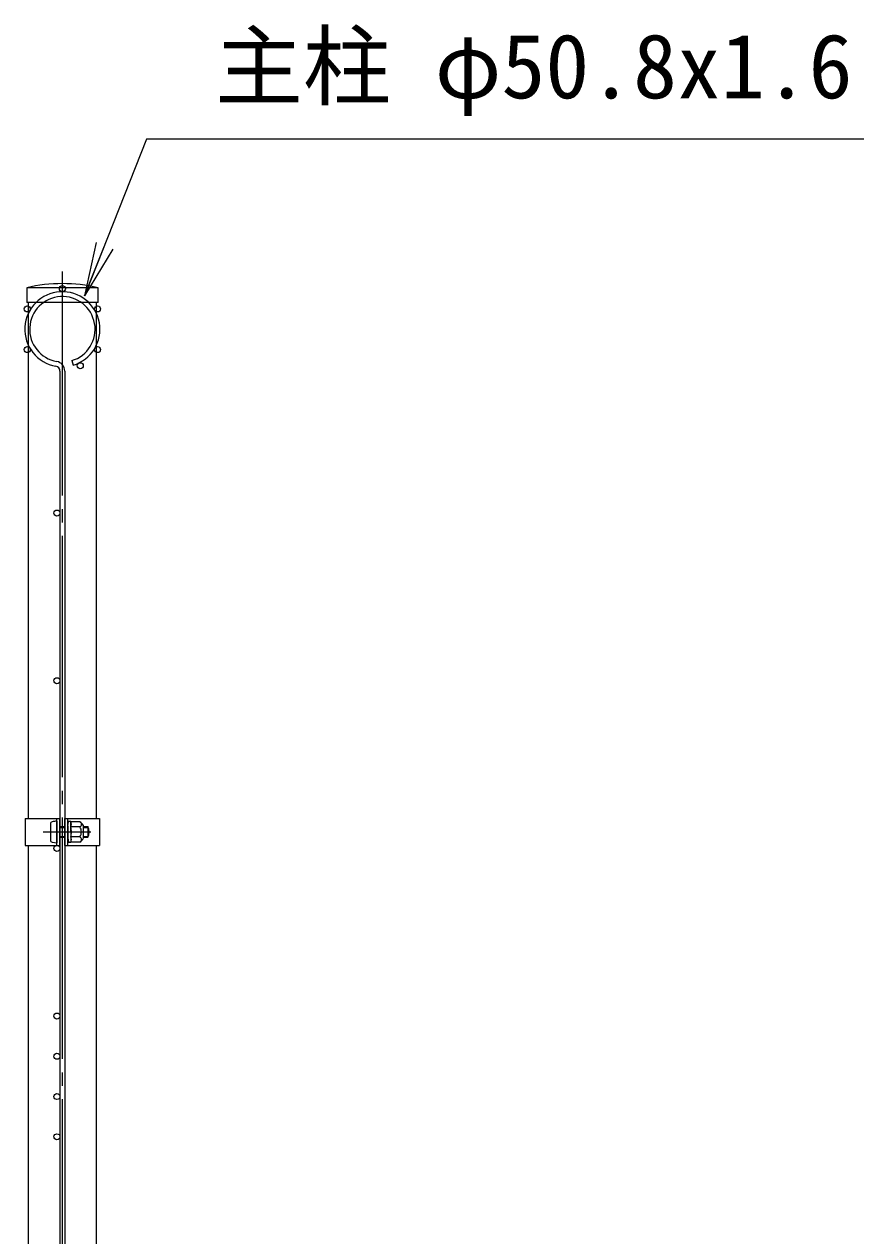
# Model space of a CAD drawing. Units: millimetres, scale not verified. Extents: x -4200 to 4200, y -2970 to 2970.
# Drawn here: x 48 to 674, y 590 to 1493 of the extents above; entities that cross this region are included whole.
import ezdxf
from ezdxf.enums import TextEntityAlignment as Align

# ---------------------------------------------------------------- set-up
doc = ezdxf.new("R2010")
doc.units = ezdxf.units.MM
doc.header["$LTSCALE"] = 10
doc.linetypes.add('LONG_CHAIN', pattern=[21, 18, -1, 1, -1])
for name, color, linetype, lineweight in [('0-3_0', 7, 'Continuous', 9), ('0-7_D-STR2', 7, 'Continuous', 9), ('0-8_D-STR1', 1, 'Continuous', 9), ('0-A_D-BMK', 2, 'LONG_CHAIN', 9), ('0-B_D-STR3', 3, 'Continuous', 9), ('0-D_D-STR-TXT', 7, 'Continuous', 9)]:
    doc.layers.add(name, color=color, linetype=linetype, lineweight=lineweight)
doc.styles.add('ＭＳ ゴシック', font='')
doc.styles.get('ＭＳ ゴシック').set_extended_font_data('MS Gothic')

# ---------------------------------------------------------------- blocks, each defined once
blk = doc.blocks.new('_Open')
at = {"layer": '0-3_0'}
blk.add_line((-10, 1.667), (0, 0), dxfattribs=at)
blk.add_lwpolyline([(-10, -1.667), (0, 0), (-10, 0)], dxfattribs=at)

msp = doc.modelspace()

# ---------------------------------------------------------------- linework, layer by layer
at = {"layer": '0-7_D-STR2'}
for p, q in [((83.5, 1242.6), (84.53, 1239.15)), ((74.73, 1234.84), (74.73, 183.11)), ((78.33, 1234.84), (78.33, 183.11))]:
    msp.add_line(p, q, dxfattribs=at)
for centre in [(76.53, 1296.23), (50.33, 1281.1), (102.73, 1281.1), (50.33, 1250.85), (102.73, 1250.85), (89.84, 1238.82), (72.48, 1128.98), (72.48, 1003.98), (72.48, 878.98), (72.48, 753.98), (72.48, 723.98), (72.48, 693.98), (72.48, 663.98)]:
    msp.add_circle(centre, 2.25, dxfattribs=at)
for centre, radius, start, end in [((76.53, 1265.98), 28, 286.60421, 260.16066), ((76.53, 1265.98), 24.4, 286.60421, 260.16066), ((71.13, 1234.84), 3.6, 0, 80.16066), ((71.13, 1234.84), 7.2, 0, 80.16066)]:
    msp.add_arc(centre, radius, start, end, dxfattribs=at)
at = {"layer": '0-8_D-STR1'}
for p, q in [((103.13, 1296.98), (49.93, 1296.98)), ((49.93, 1296.98), (49.93, 1285.98)), ((103.13, 1285.98), (103.13, 1296.98)), ((103.13, 1285.98), (49.93, 1285.98)), ((51.13, 1285.98), (51.13, 901.23)), ((101.93, 901.23), (101.93, 1285.98)), ((51.13, 881.23), (51.13, 561.23)), ((101.93, 561.23), (101.93, 881.23))]:
    msp.add_line(p, q, dxfattribs=at)
msp.add_arc((76.53, 1180.55), 119.43, 77.13052, 102.86948, dxfattribs=at)
at = {"layer": '0-A_D-BMK'}
for p, q in [((76.53, -118.02), (76.53, 1308.98)), ((62.11, 891.23), (97.85, 891.23))]:
    msp.add_line(p, q, dxfattribs=at)
at = {"layer": '0-B_D-STR3'}
for p, q in [((48.83, 901.23), (74.73, 901.23)), ((48.83, 901.23), (48.83, 881.23)), ((67.63, 897.73), (67.63, 884.73)), ((72.43, 881.23), (72.43, 901.23)), ((72.43, 899.23), (72.43, 883.23)), ((74.73, 881.23), (74.73, 901.23)), ((74.73, 895.23), (78.33, 895.23)), ((74.73, 894.55), (78.33, 894.55)), ((78.33, 881.23), (78.33, 901.23)), ((78.33, 901.23), (104.23, 901.23)), ((80.63, 881.23), (80.63, 901.23)), ((80.63, 895.73), (81.02, 898.89)), ((80.63, 895.73), (80.63, 886.73)), ((82.78, 898.98), (81.12, 898.98)), ((82.83, 891.23), (82.83, 898.95)), ((89.62, 894.98), (82.83, 894.98)), ((82.93, 898.74), (82.88, 898.91)), ((89.62, 898.74), (82.93, 898.74)), ((92.13, 896.23), (92.13, 886.23)), ((92.13, 895.23), (95.43, 895.23)), ((92.13, 894.55), (95.75, 894.55)), ((95.43, 895.23), (95.43, 887.23)), ((104.23, 901.23), (104.23, 881.23)), ((74.73, 887.91), (78.33, 887.91)), ((74.73, 887.23), (78.33, 887.23)), ((80.63, 886.73), (81.02, 883.57)), ((82.83, 891.23), (82.83, 883.5)), ((89.62, 887.48), (82.83, 887.48)), ((92.13, 887.91), (95.75, 887.91)), ((92.13, 887.23), (95.43, 887.23)), ((48.83, 881.23), (74.73, 881.23)), ((78.33, 881.23), (104.23, 881.23)), ((82.76, 883.48), (81.12, 883.48)), ((89.62, 883.72), (82.93, 883.72))]:
    msp.add_line(p, q, dxfattribs=at)
for centre, radius, start, end in [((81.12, 898.88), 0.1, 90, 173), ((82.78, 898.88), 0.1, 15, 90), ((77.95, 896.86), 5.32, 339.37322, 22.7756), ((62.07, 891.23), 21.19, 0, 10.20031), ((83.86, 891.23), 6.87, 0, 33.09348), ((88.61, 896.86), 2.13, 298.45309, 61.54691), ((85.35, 891.97), 8, 32.13463, 57.68315), ((87.93, 891.23), 8.5, 331.92751, 28.07249), ((77.95, 885.6), 5.32, 337.2244, 20.62678), ((62.07, 891.23), 21.19, 349.79969, 0), ((83.86, 891.23), 6.87, 326.90652, 0), ((88.61, 885.6), 2.13, 298.45309, 61.54691), ((85.35, 890.48), 8, 302.31685, 327.86537), ((81.12, 883.58), 0.1, 187, 270), ((82.76, 883.58), 0.1, 270, 337.2244)]:
    msp.add_arc(centre, radius, start, end, dxfattribs=at)
for centre, start_param, end_param in [((72.43, 897.73), 1.570796, 3.141593), ((72.43, 884.73), 3.141593, 4.712389)]:
    msp.add_ellipse(centre, major_axis=(4.8, 0), ratio=0.3125, start_param=start_param, end_param=end_param, dxfattribs=at)
at = {"layer": '0-D_D-STR-TXT'}
msp.add_lwpolyline([(674.05, 1407.71), (139.37, 1407.71), (93.88, 1292.76)], dxfattribs=at)

# ---------------------------------------------------------------- block references
at = {"layer": '0-D_D-STR-TXT', "xscale": 4, "yscale": 4, "rotation": 248.409}
msp.add_blockref('_Open', (93.14, 1290.9), dxfattribs=at)

# ---------------------------------------------------------------- texts
at = {"layer": '0-D_D-STR-TXT', "style": 'ＭＳ ゴシック'}
msp.add_text('主柱 φ50.8x1.6', height=48.09, dxfattribs=at).set_placement((190.29, 1423.72), align=Align.BOTTOM_LEFT)

doc.saveas('drawing.dxf')
